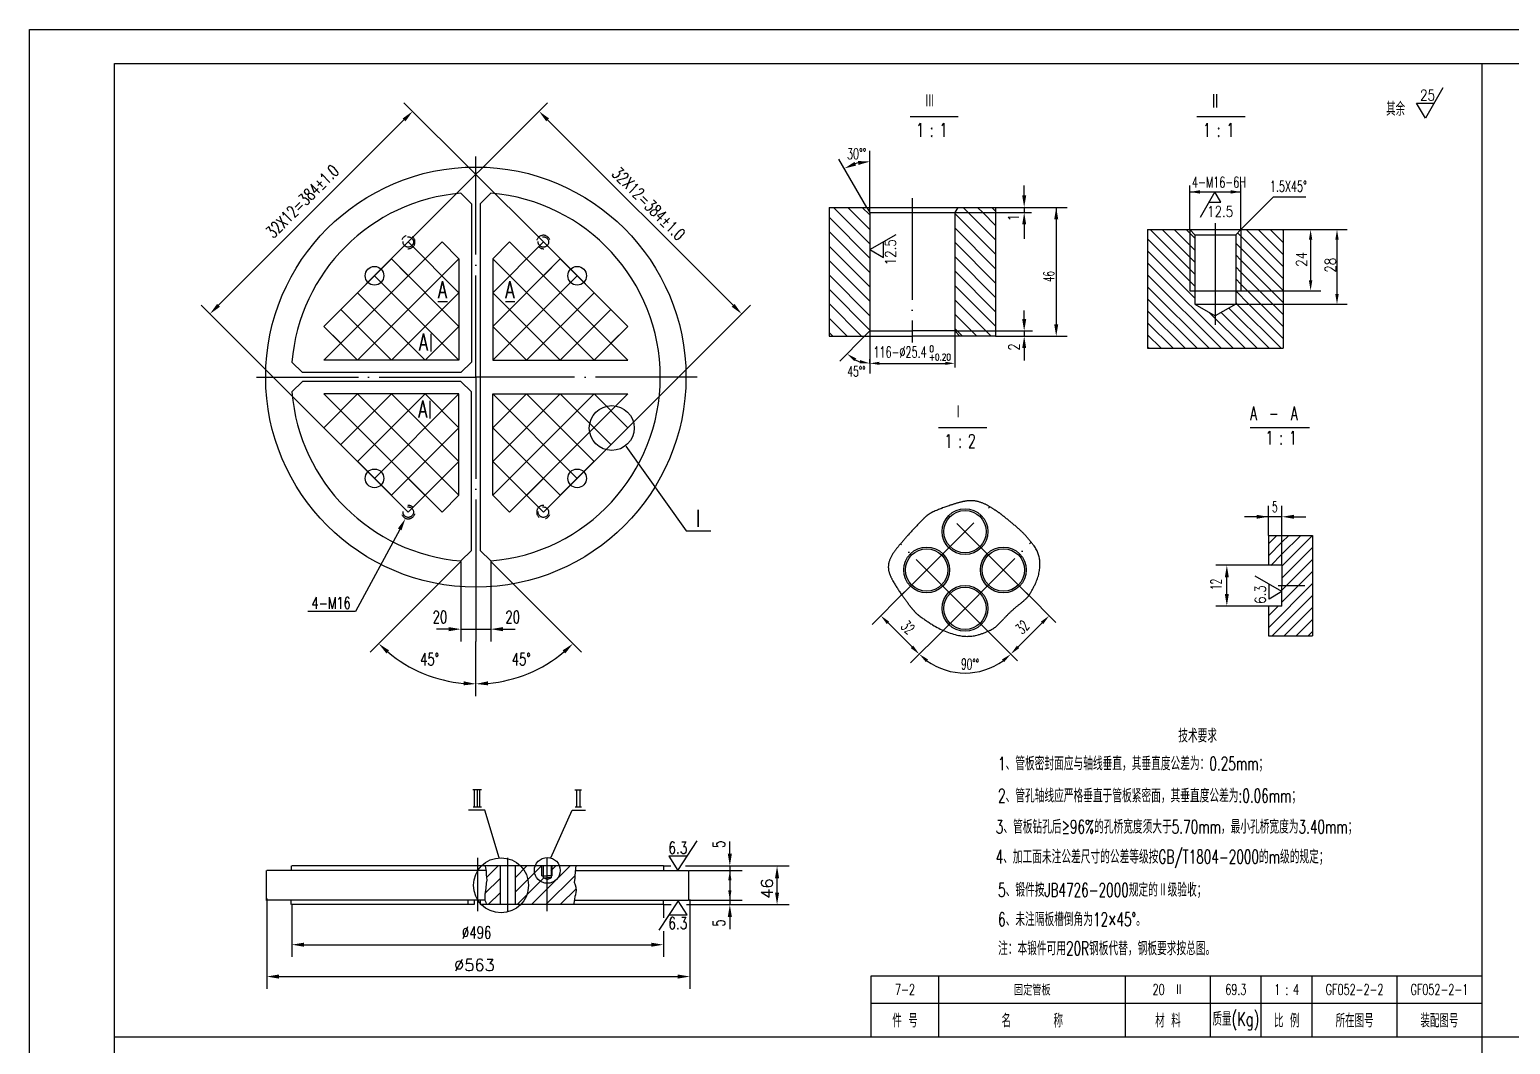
# Model space of a CAD drawing. Extents: x -1168 to 1459, y 189 to 1542.
# Drawn here: x 599.9 to 1036.3, y 1242.8 to 1542 of the extents above; entities that cross this region are included whole.
import ezdxf
from ezdxf.enums import TextEntityAlignment as Align

# ---------------------------------------------------------------- set-up
doc = ezdxf.new("R2010")
doc.units = 0
doc.header["$MEASUREMENT"] = 0
for name, pattern in [('DASHDOT-M', [36, 30, -3, 0, -3]), ('DIVIDE-M', [39, 30, -3, 0, -3, 0, -3]), ('HIDDEN-M', [7, 5, -2])]:
    doc.linetypes.add(name, pattern=pattern)
doc.layers.get('0').update_dxf_attribs({"linetype": 'CONTINUOUS'})
for name, color, linetype in [('1', 3, 'CONTINUOUS'), ('CDR_DWG1', 4, 'CONTINUOUS'), ('CDR_DWG2', 2, 'CONTINUOUS'), ('CDR_DWG3', 1, 'DASHDOT-M'), ('CDR_DWG4', 3, 'DIVIDE-M'), ('CDR_DWG5', 6, 'HIDDEN-M')]:
    doc.layers.add(name, color=color, linetype=linetype)
doc.styles.add('HZ', font='romans', dxfattribs={"width": 0.7, "bigfont": 'hz'})

# ---------------------------------------------------------------- blocks, each defined once
blk = doc.blocks.new('*X64')
at = {"color": 0}
for p, q in [((138.69, 53.84), (142.12, 57.27)), ((138.22, 49.12), (142.69, 53.6)), ((139.22, 45.88), (142.69, 49.35))]:
    blk.add_line(p, q, dxfattribs=at)
blk = doc.blocks.new('*X65')
at = {"color": 0}
for p, q in [((147.14, 49.56), (154.85, 57.27)), ((147.14, 53.8), (150.61, 57.27)), ((151.95, 45.88), (163.33, 57.27)), ((157.69, 55.87), (159.09, 57.27)), ((147.7, 45.88), (155.52, 53.7)), ((156.19, 45.88), (164.67, 54.36)), ((160.43, 45.88), (165.07, 50.52))]:
    blk.add_line(p, q, dxfattribs=at)
blk = doc.blocks.new('*X90')
at = {"layer": '1', "color": 0, "linetype": 'Continuous'}
for p, q in [((-20430.58, -18957.34), (-20419.85, -18968.06)), ((-20426.33, -18957.34), (-20419.85, -18963.82)), ((-20422.09, -18957.34), (-20419.85, -18959.58)), ((-20392.39, -18957.34), (-20390.85, -18958.88)), ((-20388.15, -18957.34), (-20386.61, -18958.88)), ((-20383.91, -18957.34), (-20382.8, -18958.45)), ((-20431.9, -18960.26), (-20419.85, -18972.31)), ((-20394.85, -18959.12), (-20382.8, -18971.17)), ((-20390.85, -18958.88), (-20382.8, -18966.93)), ((-20386.61, -18958.88), (-20382.8, -18962.69)), ((-20431.9, -18964.5), (-20419.85, -18976.55)), ((-20394.85, -18963.36), (-20382.8, -18975.42)), ((-20431.9, -18968.74), (-20419.85, -18980.79)), ((-20394.85, -18967.61), (-20382.8, -18979.66)), ((-20431.9, -18972.98), (-20419.85, -18985.03)), ((-20394.85, -18971.85), (-20382.8, -18983.9)), ((-20431.9, -18977.23), (-20419.85, -18989.28)), ((-20394.85, -18976.09), (-20382.8, -18988.14)), ((-20431.9, -18981.47), (-20419.85, -18993.52)), ((-20394.85, -18980.34), (-20382.8, -18992.39)), ((-20431.9, -18985.71), (-20422.28, -18995.34)), ((-20394.85, -18984.58), (-20385.64, -18993.79)), ((-20431.9, -18989.96), (-20426.52, -18995.34)), ((-20394.85, -18988.82), (-20389.88, -18993.79)), ((-20431.9, -18994.2), (-20430.76, -18995.34)), ((-20394.85, -18993.06), (-20394.12, -18993.79)), ((-20394.12, -18993.79), (-20392.58, -18995.34)), ((-20389.88, -18993.79), (-20388.33, -18995.34)), ((-20385.64, -18993.79), (-20384.09, -18995.34))]:
    blk.add_line(p, q, dxfattribs=at)
blk = doc.blocks.new('*X87')
at = {"layer": '1', "color": 0, "linetype": 'Continuous'}
for p, q in [((-20302.41, -19056.56), (-20299.92, -19054.07)), ((-20302.41, -19060.1), (-20298.41, -19056.1)), ((-20298.41, -19059.63), (-20292.85, -19054.07)), ((-20298.41, -19056.1), (-20296.39, -19054.07)), ((-20298.41, -19063.17), (-20289.37, -19054.13)), ((-20298.41, -19066.7), (-20289.37, -19057.67)), ((-20301.66, -19062.89), (-20298.41, -19059.63)), ((-20298.41, -19070.24), (-20289.37, -19061.2)), ((-20298.41, -19073.77), (-20289.37, -19064.74)), ((-20302.41, -19081.31), (-20289.37, -19068.27)), ((-20302.41, -19077.77), (-20299.52, -19074.89)), ((-20301.26, -19083.7), (-20289.37, -19071.81)), ((-20297.73, -19083.7), (-20289.37, -19075.35)), ((-20294.19, -19083.7), (-20289.37, -19078.88)), ((-20290.66, -19083.7), (-20289.37, -19082.42))]:
    blk.add_line(p, q, dxfattribs=at)
blk = doc.blocks.new('*X86')
at = {"layer": '1', "color": 0, "linetype": 'Continuous'}
for p, q in [((-20337.21, -18963.9), (-20324.05, -18977.06)), ((-20333.68, -18963.9), (-20324.05, -18973.53)), ((-20330.14, -18963.9), (-20324.05, -18969.99)), ((-20326.61, -18963.9), (-20324.05, -18966.45)), ((-20311.51, -18964.86), (-20310.55, -18965.81)), ((-20310.55, -18965.81), (-20298.05, -18978.31)), ((-20308.93, -18963.9), (-20298.05, -18974.78)), ((-20305.39, -18963.9), (-20298.05, -18971.24)), ((-20301.86, -18963.9), (-20298.05, -18967.71)), ((-20298.32, -18963.9), (-20298.05, -18964.17)), ((-20338.05, -18966.6), (-20324.05, -18980.6)), ((-20338.05, -18970.13), (-20324.05, -18984.13)), ((-20312.05, -18967.85), (-20310.55, -18969.35)), ((-20310.55, -18969.35), (-20298.05, -18981.85)), ((-20338.05, -18973.67), (-20312.82, -18998.9)), ((-20312.05, -18971.38), (-20310.55, -18972.88)), ((-20312.05, -18974.92), (-20310.55, -18976.42)), ((-20310.55, -18972.88), (-20301.53, -18981.9)), ((-20338.05, -18977.2), (-20316.35, -18998.9)), ((-20312.05, -18978.45), (-20310.55, -18979.95)), ((-20310.55, -18976.42), (-20305.07, -18981.9)), ((-20338.05, -18980.74), (-20319.89, -18998.9)), ((-20312.05, -18981.99), (-20308.14, -18985.9)), ((-20310.55, -18979.95), (-20308.61, -18981.9)), ((-20308.61, -18981.9), (-20304.61, -18985.9)), ((-20305.07, -18981.9), (-20301.07, -18985.9)), ((-20301.53, -18981.9), (-20298.05, -18985.38)), ((-20338.05, -18984.27), (-20323.43, -18998.9)), ((-20338.05, -18987.81), (-20326.96, -18998.9)), ((-20314.06, -18987.06), (-20302.21, -18998.9)), ((-20312.05, -18985.53), (-20311.68, -18985.9)), ((-20311.68, -18985.9), (-20298.68, -18998.9)), ((-20308.14, -18985.9), (-20298.05, -18995.99)), ((-20304.61, -18985.9), (-20298.05, -18992.45)), ((-20301.07, -18985.9), (-20298.05, -18988.92)), ((-20338.05, -18991.34), (-20330.5, -18998.9)), ((-20319.87, -18988.32), (-20309.28, -18998.9)), ((-20316.3, -18988.35), (-20305.75, -18998.9)), ((-20338.05, -18994.88), (-20334.03, -18998.9)), ((-20338.05, -18998.42), (-20337.57, -18998.9))]:
    blk.add_line(p, q, dxfattribs=at)

msp = doc.modelspace()

# ---------------------------------------------------------------- linework, layer by layer
for p, q in [((599.9, 948.01), (599.9, 1542.01)), ((599.9, 1542.01), (1440.9, 1542.01)), ((1027.9, 1532.01), (1027.9, 958.01)), ((751.32, 1479.39), (710.24, 1520.47)), ((711.5, 1479.39), (752.58, 1520.47)), ((710.24, 1515.38), (655.6, 1460.73)), ((752.58, 1515.38), (807.23, 1460.73)), ((847.55, 1492.48), (847.55, 1506.3)), ((846.66, 1489.61), (838.43, 1503.86)), ((893.02, 1493.11), (893.02, 1496)), ((941.85, 1483.1), (941.85, 1496.09)), ((941.85, 1494.16), (956.85, 1494.16)), ((949.23, 1494.16), (944.89, 1486.64)), ((950.98, 1491.13), (949.23, 1494.16)), ((956.85, 1483.04), (956.85, 1496.28)), ((956.85, 1483.04), (966.54, 1492.73)), ((966.54, 1492.73), (976.05, 1492.73)), ((847.55, 1488.06), (847.55, 1492.48)), ((884.6, 1489.61), (901.42, 1489.61)), ((893.02, 1489.61), (893.02, 1488.06)), ((901.42, 1489.61), (905.66, 1489.61)), ((902.46, 1489.61), (902.46, 1455.11)), ((947.48, 1491.13), (950.98, 1491.13)), ((872.55, 1488.06), (895.22, 1488.06)), ((893.02, 1484.56), (893.02, 1480.28)), ((847.55, 1477.15), (855.32, 1481.64)), ((851.57, 1474.84), (851.57, 1479.47)), ((941.85, 1483.04), (941.85, 1465.04)), ((956.85, 1483.04), (956.85, 1465.04)), ((969.41, 1483.04), (980.44, 1483.04)), ((977.44, 1480.04), (977.44, 1468.04)), ((980.5, 1483.04), (988.21, 1483.04)), ((985.21, 1480.04), (985.21, 1464.04)), ((686.61, 1454.5), (711.5, 1479.39)), ((686.61, 1444.54), (721.45, 1479.39)), ((726.43, 1464.45), (711.5, 1479.39)), ((726.43, 1474.41), (721.45, 1479.39)), ((736.39, 1464.45), (751.32, 1479.39)), ((736.39, 1474.41), (741.37, 1479.39)), ((776.21, 1444.54), (741.37, 1479.39)), ((776.21, 1454.5), (751.32, 1479.39)), ((847.55, 1477.15), (851.57, 1474.84)), ((696.56, 1444.54), (726.43, 1474.41)), ((726.43, 1454.5), (706.52, 1474.41)), ((736.39, 1454.5), (756.3, 1474.41)), ((766.26, 1444.54), (736.39, 1474.41)), ((726.43, 1444.54), (701.54, 1469.43)), ((736.39, 1444.54), (761.28, 1469.43)), ((716.48, 1444.54), (696.56, 1464.45)), ((706.52, 1444.54), (726.43, 1464.45)), ((756.3, 1444.54), (736.39, 1464.45)), ((746.34, 1444.54), (766.26, 1464.45)), ((941.85, 1465.04), (943.2, 1465.04)), ((943.35, 1465.04), (955.35, 1465.04)), ((955.26, 1465.04), (956.85, 1465.04)), ((956.91, 1465.04), (980.44, 1465.04)), ((686.61, 1424.63), (650.5, 1460.73)), ((706.52, 1444.54), (691.59, 1459.48)), ((756.3, 1444.54), (771.24, 1459.48)), ((776.21, 1424.63), (812.32, 1460.73)), ((893.02, 1456.65), (893.02, 1459.15)), ((955.41, 1461.04), (988.21, 1461.04)), ((696.56, 1444.54), (686.61, 1454.5)), ((716.48, 1444.54), (726.43, 1454.5)), ((746.34, 1444.54), (736.39, 1454.5)), ((766.26, 1444.54), (776.21, 1454.5)), ((872.55, 1453.88), (872.55, 1442.36)), ((846, 1451.61), (838.68, 1444.28)), ((847.55, 1453.15), (847.55, 1444.18)), ((872.55, 1453.15), (895.43, 1453.15)), ((884.6, 1451.8), (884.4, 1451.61)), ((884.6, 1451.61), (901.42, 1451.61)), ((893.02, 1453.15), (893.02, 1451.61)), ((901.42, 1451.61), (905.66, 1451.61)), ((847.55, 1443.61), (847.55, 1444.86)), ((893.02, 1448.11), (893.02, 1444.41)), ((847.55, 1444.18), (847.55, 1440.61)), ((850.35, 1443.61), (869.75, 1443.61)), ((686.61, 1434.59), (721.45, 1399.74)), ((696.56, 1434.59), (686.61, 1424.63)), ((706.52, 1434.59), (691.59, 1419.65)), ((716.48, 1434.59), (696.56, 1414.67)), ((696.56, 1434.59), (726.43, 1404.72)), ((726.43, 1434.59), (701.54, 1409.7)), ((706.52, 1434.59), (726.43, 1414.67)), ((716.48, 1434.59), (726.43, 1424.63)), ((746.34, 1434.59), (736.39, 1424.63)), ((756.3, 1434.59), (736.39, 1414.67)), ((736.39, 1434.59), (761.28, 1409.7)), ((766.26, 1434.59), (736.39, 1404.72)), ((776.21, 1434.59), (741.37, 1399.74)), ((746.34, 1434.59), (766.26, 1414.67)), ((756.3, 1434.59), (771.24, 1419.65)), ((766.26, 1434.59), (776.21, 1424.63)), ((686.61, 1424.63), (711.5, 1399.74)), ((726.43, 1424.63), (706.52, 1404.72)), ((736.39, 1424.63), (756.3, 1404.72)), ((776.21, 1424.63), (751.32, 1399.74)), ((775.58, 1419.17), (793.44, 1394.22)), ((726.43, 1414.67), (711.5, 1399.74)), ((736.39, 1414.67), (751.32, 1399.74)), ((726.43, 1404.72), (721.45, 1399.74)), ((736.39, 1404.72), (741.37, 1399.74)), ((965, 1392.87), (965, 1401.57)), ((969, 1384.12), (969, 1401.57)), ((969, 1398.37), (958, 1398.37)), ((972.5, 1398.37), (976, 1398.37)), ((708.97, 1394.67), (695.99, 1370.4)), ((793.44, 1394.22), (800.65, 1394.22)), ((965, 1392.87), (965, 1384.06)), ((700.24, 1358.41), (727.01, 1385.18)), ((727.01, 1385.18), (727.01, 1361.64)), ((735.81, 1385.18), (735.81, 1361.64)), ((762.58, 1358.41), (735.81, 1385.18)), ((964.93, 1384.06), (949.54, 1384.06)), ((952.74, 1375.56), (952.74, 1380.56)), ((969, 1376.31), (961.14, 1380.84)), ((731.41, 1375.54), (731.41, 1361.64)), ((857.79, 1376.21), (848.18, 1366.6)), ((893.67, 1375.92), (902.36, 1367.23)), ((965.2, 1374.12), (965.2, 1378.5)), ((969, 1376.31), (965.2, 1374.12)), ((695.99, 1370.4), (681.85, 1370.4)), ((964.93, 1372.06), (949.54, 1372.06)), ((859.97, 1360), (852.9, 1367.07)), ((891.21, 1360.02), (898.28, 1367.09)), ((723.41, 1365.24), (719.81, 1365.24)), ((727.01, 1365.24), (735.81, 1365.24)), ((731.41, 1345.5), (731.41, 1361.64)), ((739.41, 1365.24), (743.01, 1365.24)), ((869.1, 1364.89), (859.49, 1355.29)), ((882.35, 1364.6), (891.04, 1355.91)), ((734.1, 1311.91), (729.26, 1311.91)), ((730.62, 1312.85), (733.04, 1312.85)), ((738.27, 1297.78), (734.1, 1311.91)), ((753.51, 1297.78), (759.78, 1311.91)), ((759.78, 1311.91), (763.71, 1311.91)), ((760.65, 1312.87), (762.59, 1312.87)), ((790.9, 1294.13), (796.6, 1302.83)), ((806.27, 1299.01), (806.27, 1302.61)), ((793.64, 1298.29), (788.27, 1298.29)), ((788.27, 1298.29), (790.9, 1294.13)), ((734.14, 1295.39), (734.46, 1293.89)), ((734.46, 1293.89), (734.46, 1292.76)), ((734.46, 1292.76), (734.67, 1291.26)), ((760.65, 1293.63), (760.54, 1292.47)), ((760.54, 1292.47), (760.54, 1291.68)), ((760.75, 1294.81), (760.65, 1293.63)), ((760.92, 1295.42), (760.75, 1294.81)), ((786.71, 1295.41), (788.91, 1295.41)), ((786.71, 1295.41), (786.71, 1294.14)), ((793.24, 1295.41), (809.87, 1295.41)), ((794.15, 1294.08), (809.87, 1294.08)), ((806.27, 1295.41), (806.27, 1284.07)), ((809.87, 1295.41), (823.79, 1295.41)), ((820.19, 1287.59), (820.19, 1292.21)), ((734.14, 1287.63), (734.04, 1286.88)), ((734.36, 1288.88), (734.14, 1287.63)), ((734.46, 1290.38), (734.36, 1288.88)), ((734.67, 1291.26), (734.46, 1290.38)), ((760.54, 1291.68), (760.42, 1290.64)), ((760.42, 1290.64), (760.65, 1289.87)), ((760.65, 1289.87), (760.87, 1289.15)), ((760.93, 1287.72), (760.75, 1286.93)), ((760.87, 1289.15), (761.03, 1288.18)), ((761.03, 1288.18), (760.93, 1287.72)), ((669.79, 1285.85), (669.79, 1259.21)), ((677.18, 1284.04), (677.18, 1268.6)), ((734.46, 1284.02), (732.67, 1284.02)), ((734.04, 1286.88), (734.04, 1285.37)), ((734.04, 1285.37), (734.36, 1284.74)), ((734.36, 1284.74), (734.46, 1284.11)), ((760.38, 1284.91), (760.21, 1284.07)), ((760.48, 1285.63), (760.38, 1284.91)), ((760.6, 1286.42), (760.48, 1285.63)), ((760.75, 1286.93), (760.6, 1286.42)), ((791.03, 1285.16), (785.33, 1276.46)), ((786.71, 1284.02), (786.71, 1285.29)), ((786.71, 1284.02), (788.99, 1284.02)), ((786.71, 1284.02), (786.71, 1280.08)), ((793.66, 1281), (791.03, 1285.16)), ((793.53, 1284.02), (823.79, 1284.02)), ((794.21, 1285.35), (809.87, 1285.35)), ((794.51, 1285.55), (794.51, 1259.21)), ((788.29, 1281), (793.66, 1281)), ((806.27, 1280.42), (806.27, 1276.82)), ((786.71, 1276.16), (786.71, 1268.6)), ((680.78, 1272.2), (783.11, 1272.2)), ((673.39, 1262.81), (790.91, 1262.81)), ((847.9, 1255.01), (1027.9, 1255.01)), ((624.9, 1245.01), (1430.9, 1245.01))]:
    msp.add_line(p, q)
msp.add_lwpolyline([(1016.41, 1524.83), (1011.26, 1515.91), (1008.68, 1520.37), (1013.83, 1520.37)])
msp.add_lwpolyline([(731.29, 1365.24, 0.25, 0.25, 1), (731.54, 1365.24, 0.25, 0.25, 1)], format="xyseb", close=True)
for centre, radius in [((738.84, 1289.72), 8.11), ((752.48, 1294.11), 3.81)]:
    msp.add_circle(centre, radius)
for centre, radius, start, end in [((847.55, 1488.06), 15.04, 103.3639, 106.6366), ((847.55, 1453.15), 9.54, 243.0955, 251.9045), ((731.41, 1389.58), 40.48, 230.0975, 264.9025), ((731.41, 1389.58), 40.48, 275.0975, 309.9025), ((875.58, 1371.37), 19.08, 234.0169, 305.9831)]:
    msp.add_arc(centre, radius, start, end)
for points in [[(710.67, 1514.96), (709.82, 1515.8), (712.79, 1517.92)], [(752.16, 1514.96), (753.01, 1515.8), (750.04, 1517.92)], [(843.01, 1503.01), (843.48, 1501.93), (840.03, 1501.08)], [(844.14, 1502.11), (844.01, 1503.27), (847.55, 1503.1)], [(892.44, 1493.11), (893.61, 1493.11), (893.02, 1489.61)], [(944.85, 1493.66), (944.85, 1494.66), (941.85, 1494.16)], [(953.85, 1493.66), (953.85, 1494.66), (956.85, 1494.16)], [(901.88, 1486.11), (903.05, 1486.11), (902.46, 1489.61)], [(893.61, 1484.56), (892.44, 1484.56), (893.02, 1488.06)], [(977.94, 1480.04), (976.94, 1480.04), (977.44, 1483.04)], [(985.71, 1480.04), (984.71, 1480.04), (985.21, 1483.04)], [(977.94, 1468.04), (976.94, 1468.04), (977.44, 1465.04)], [(985.71, 1464.04), (984.71, 1464.04), (985.21, 1461.04)], [(656.02, 1460.31), (655.17, 1461.16), (653.05, 1458.19)], [(806.8, 1460.31), (807.65, 1461.16), (809.77, 1458.19)], [(892.44, 1456.65), (893.61, 1456.65), (893.02, 1453.15)], [(901.88, 1455.11), (903.05, 1455.11), (902.46, 1451.61)], [(893.61, 1448.11), (892.44, 1448.11), (893.02, 1451.61)], [(843.53, 1445.05), (842.94, 1444.24), (840.81, 1446.41)], [(844.51, 1443.59), (844.67, 1444.58), (847.55, 1443.61)], [(850.35, 1444.08), (850.35, 1443.15), (847.55, 1443.61)], [(869.75, 1444.08), (869.75, 1443.15), (872.55, 1443.61)], [(708.44, 1394.95), (709.5, 1394.38), (710.67, 1397.84)], [(961.5, 1397.79), (961.5, 1398.95), (965, 1398.37)], [(972.5, 1397.79), (972.5, 1398.95), (969, 1398.37)], [(952.16, 1380.56), (953.33, 1380.56), (952.74, 1384.06)], [(952.16, 1375.56), (953.33, 1375.56), (952.74, 1372.06)], [(853.25, 1367.43), (852.54, 1366.72), (850.78, 1369.19)], [(897.93, 1367.44), (898.63, 1366.73), (900.4, 1369.21)], [(723.41, 1364.64), (723.41, 1365.84), (727.01, 1365.24)], [(739.41, 1364.64), (739.41, 1365.84), (735.81, 1365.24)], [(705.85, 1358.97), (705.04, 1358.09), (702.79, 1360.96)], [(756.97, 1358.97), (757.78, 1358.09), (760.03, 1360.96)], [(860.32, 1360.36), (859.61, 1359.65), (862.09, 1357.88)], [(864.05, 1355.55), (864.69, 1356.31), (862.09, 1357.88)], [(886.47, 1356.31), (887.12, 1355.55), (889.08, 1357.88)], [(890.86, 1360.37), (891.56, 1359.66), (889.09, 1357.89)], [(727.84, 1349.86), (727.79, 1348.67), (731.41, 1349.1)], [(734.98, 1349.86), (735.03, 1348.67), (731.41, 1349.1)], [(806.87, 1299.01), (805.67, 1299.01), (806.27, 1295.41)], [(806.76, 1291.21), (805.8, 1291.21), (806.28, 1294.09)], [(820.79, 1291.79), (819.59, 1291.79), (820.19, 1295.39)], [(806.76, 1288.22), (805.8, 1288.22), (806.28, 1285.34)], [(820.79, 1287.59), (819.59, 1287.59), (820.19, 1283.99)], [(806.87, 1280.42), (805.67, 1280.42), (806.27, 1284.02)], [(680.78, 1271.6), (680.78, 1272.8), (677.18, 1272.2)], [(783.11, 1271.6), (783.11, 1272.8), (786.71, 1272.2)], [(673.39, 1262.21), (673.39, 1263.41), (669.79, 1262.81)], [(790.91, 1262.21), (790.91, 1263.41), (794.51, 1262.81)]]:
    msp.add_solid(points)
at = {"layer": 'CDR_DWG1'}
for p, q in [((624.9, 958.01), (624.9, 1532.01)), ((624.9, 1532.01), (1430.9, 1532.01)), ((835.5, 1489.61), (835.5, 1468.5)), ((835.56, 1489.61), (835.5, 1489.55)), ((835.5, 1489.61), (846.66, 1489.61)), ((846.66, 1489.61), (847.55, 1488.06)), ((846.66, 1489.61), (873.44, 1489.61)), ((873.44, 1489.61), (872.55, 1488.06)), ((873.44, 1489.61), (884.6, 1489.61)), ((884.6, 1489.61), (884.6, 1468.5)), ((847.55, 1488.06), (847.55, 1468.5)), ((847.55, 1488.06), (872.55, 1488.06)), ((872.55, 1488.06), (872.55, 1468.5)), ((929.35, 1483.04), (929.35, 1448.04)), ((929.35, 1483.04), (941.85, 1483.04)), ((941.85, 1483.04), (956.85, 1483.04)), ((941.85, 1483.04), (943.35, 1481.54)), ((943.35, 1481.54), (955.35, 1481.54)), ((943.35, 1481.54), (943.35, 1461.04)), ((955.35, 1481.54), (956.85, 1483.04)), ((955.35, 1481.54), (955.35, 1461.04)), ((956.83, 1483.04), (969.35, 1483.04)), ((969.35, 1483.04), (969.35, 1448.04)), ((835.5, 1468.5), (835.5, 1451.61)), ((847.55, 1468.5), (847.55, 1459.91)), ((872.55, 1468.5), (872.55, 1459.91)), ((884.6, 1468.5), (884.6, 1451.61)), ((847.55, 1460.05), (847.55, 1453.15)), ((872.55, 1460.05), (872.55, 1453.15)), ((943.35, 1461.04), (949.35, 1457.58)), ((943.35, 1461.04), (955.35, 1461.04)), ((955.35, 1461.04), (949.35, 1457.58)), ((835.5, 1451.61), (846, 1451.61)), ((846, 1451.61), (847.55, 1453.15)), ((846, 1451.61), (860.05, 1451.61)), ((847.55, 1453.15), (860.05, 1453.15)), ((872.55, 1453.15), (860.05, 1453.15)), ((874.1, 1451.61), (860.05, 1451.61)), ((874.1, 1451.62), (872.55, 1453.16)), ((884.6, 1451.61), (874.1, 1451.61)), ((929.35, 1448.04), (969.35, 1448.04)), ((965, 1392.87), (978.03, 1392.87)), ((978.03, 1392.87), (978.03, 1363.24)), ((969, 1384.06), (965, 1384.06)), ((969, 1384.06), (969, 1378.06)), ((969, 1372.06), (969, 1378.06)), ((969, 1372.06), (965, 1372.06)), ((965, 1372.06), (965, 1363.24)), ((965, 1363.24), (978.03, 1363.24)), ((669.62, 1294.13), (669.62, 1285.28)), ((669.85, 1294.14), (734.41, 1294.14)), ((677.03, 1295.41), (677.03, 1294.14)), ((734.2, 1295.41), (677.2, 1295.41)), ((738.58, 1295.41), (734.2, 1295.41)), ((738.57, 1295.41), (738.57, 1284.02)), ((743.02, 1295.41), (738.58, 1295.41)), ((743.02, 1295.41), (743.02, 1284.02)), ((750.9, 1295.41), (743.02, 1295.41)), ((750.89, 1292.52), (750.89, 1295.41)), ((750.89, 1292.52), (752.4, 1292.52)), ((753.91, 1295.41), (750.9, 1295.41)), ((752.39, 1291.41), (751.22, 1291.89)), ((751.23, 1295.4), (751.23, 1291.89)), ((751.23, 1291.89), (752.4, 1291.89)), ((753.9, 1292.52), (752.4, 1292.52)), ((752.4, 1291.41), (753.57, 1291.89)), ((753.57, 1291.89), (752.4, 1291.89)), ((753.57, 1295.4), (753.57, 1291.89)), ((753.9, 1292.52), (753.9, 1295.41)), ((760.99, 1295.41), (753.91, 1295.41)), ((760.71, 1294.08), (794.01, 1294.08)), ((786.76, 1295.41), (760.99, 1295.41)), ((794.12, 1294.13), (794.12, 1285.28)), ((734.04, 1285.29), (669.85, 1285.29)), ((677.03, 1284.02), (677.03, 1285.29)), ((730.91, 1284.02), (677.2, 1284.02)), ((729.04, 1285.29), (729.04, 1284.02)), ((730.91, 1285.29), (730.91, 1284.02)), ((732.67, 1285.29), (732.67, 1284.02)), ((738.58, 1284.02), (734.46, 1284.02)), ((743.02, 1284.02), (738.58, 1284.02)), ((760.22, 1284.02), (743.02, 1284.02)), ((786.76, 1284.02), (760.22, 1284.02)), ((760.45, 1285.35), (794.01, 1285.35)), ((847.9, 1263.01), (1027.9, 1263.01)), ((847.9, 1245.01), (847.9, 1263.01)), ((867.9, 1245.01), (867.9, 1263.01)), ((922.9, 1245.01), (922.9, 1263.01)), ((947.9, 1245.01), (947.9, 1263.01)), ((962.9, 1245.01), (962.9, 1263.01)), ((977.9, 1245.01), (977.9, 1263.01)), ((1002.9, 1245.01), (1002.9, 1263.01))]:
    msp.add_line(p, q, dxfattribs=at)
for points in [[(727.03, 1493.76), (730.1, 1490.69), (730.1, 1443.95), (727.03, 1440.88), (680.28, 1440.88), (677.21, 1443.95)], [(735.8, 1493.76), (732.73, 1490.69), (732.73, 1388.44), (735.8, 1385.37)], [(726.43, 1444.54), (686.61, 1444.54), (691.59, 1449.52), (686.61, 1454.5), (706.52, 1474.41), (711.5, 1469.43), (721.45, 1479.39), (726.43, 1474.41), (726.43, 1444.54)], [(736.39, 1444.54), (776.21, 1444.54), (771.24, 1449.52), (776.21, 1454.5), (756.3, 1474.41), (751.32, 1469.43), (741.37, 1479.39), (736.39, 1474.41), (736.39, 1444.54)], [(727.03, 1385.37), (730.1, 1388.44), (730.1, 1435.18), (727.03, 1438.25), (680.28, 1438.25), (677.21, 1435.18)], [(726.43, 1434.59), (686.61, 1434.59), (691.59, 1429.61), (686.61, 1424.63), (706.52, 1404.72), (711.5, 1409.7), (721.45, 1399.74), (726.43, 1404.72), (726.43, 1434.59)], [(736.39, 1434.59), (776.21, 1434.59), (771.24, 1429.61), (776.21, 1424.63), (756.3, 1404.72), (751.32, 1409.7), (741.37, 1399.74), (736.39, 1404.72), (736.39, 1434.59)]]:
    msp.add_lwpolyline(points, dxfattribs=at)
for centre, radius in [((731.41, 1439.56), 61.93), ((701.54, 1469.43), 2.75), ((761.28, 1469.43), 2.75), ((771.47, 1424.54), 6.61), ((701.54, 1409.7), 2.75), ((761.28, 1409.7), 2.75), ((875.58, 1394), 6.75), ((875.58, 1394), 6.25), ((864.27, 1382.69), 6.75), ((864.27, 1382.69), 6.25), ((886.9, 1382.69), 6.75), ((886.9, 1382.69), 6.25), ((875.58, 1371.37), 6.75), ((875.58, 1371.37), 6.25)]:
    msp.add_circle(centre, radius, dxfattribs=at)
for start, end in [(94.6257, 175.3743), (274.6257, 85.3743), (184.6257, 265.3743)]:
    msp.add_arc((731.41, 1439.56), 54.37, start, end, dxfattribs=at)
at = {"layer": 'CDR_DWG2'}
for p, q in [((859.37, 1516.37), (873.61, 1516.37)), ((943.94, 1516.37), (958.18, 1516.37)), ((720.25, 1461.8), (723.07, 1461.8)), ((740.11, 1461.8), (742.93, 1461.8)), ((718.11, 1452.31), (718.11, 1447.14)), ((717.88, 1432.52), (717.88, 1427.36)), ((867.74, 1424.67), (881.98, 1424.67)), ((959.65, 1424.67), (977.12, 1424.67)), ((730.57, 1317.96), (733.04, 1317.96)), ((731.03, 1312.92), (731.03, 1317.89)), ((731.82, 1317.89), (731.82, 1312.92)), ((732.61, 1312.92), (732.61, 1317.89)), ((760.6, 1317.91), (762.59, 1317.91)), ((761.21, 1312.93), (761.21, 1317.91)), ((762.02, 1317.91), (762.02, 1312.93))]:
    msp.add_line(p, q, dxfattribs=at)
at = {"layer": 'CDR_DWG3', "linetype": 'DASHDOT-M'}
for p, q in [((731.41, 1439.56), (731.41, 1504.63)), ((860.05, 1492.31), (860.05, 1449.71)), ((949.35, 1484.93), (949.35, 1454.97)), ((666.81, 1439.56), (731.41, 1439.56)), ((731.41, 1439.56), (731.41, 1375.54)), ((796.63, 1439.56), (731.41, 1439.56)), ((856.94, 1375.36), (882.89, 1401.31)), ((894.41, 1375.17), (868.72, 1400.86)), ((882.35, 1364.6), (856.56, 1390.39)), ((869.1, 1364.89), (895.09, 1390.89)), ((975.78, 1378.06), (967.9, 1378.06)), ((731.87, 1297.8), (731.87, 1282.14)), ((740.79, 1297.8), (740.79, 1282.14)), ((752.4, 1282.14), (752.4, 1297.8))]:
    msp.add_line(p, q, dxfattribs=at)
at = {"layer": 'CDR_DWG4', "linetype": 'DIVIDE-M'}
msp.add_lwpolyline([(856.94, 1375.36, -0.023977), (854.44, 1379.26, -0.041569), (853.31, 1381.69, -0.136871), (853.07, 1384.53, -0.111271), (854.46, 1387.73, -0.01502), (856.2, 1389.96, -0.010523), (858.84, 1393, -0.009998), (863.32, 1397.77, -0.037701), (864.63, 1398.92, -0.059647), (866.21, 1399.84, -0.020375), (871.19, 1401.75, -0.017092), (874.26, 1402.67, -0.029449), (876.08, 1403.03, -0.087448), (879, 1402.93, -0.076351), (882.13, 1401.75, -0.014588), (884.41, 1400.37, -0.01865), (886.12, 1399.18, -0.009886), (887.85, 1397.81, -0.005092), (891.13, 1395.06, -0.029478), (893.17, 1393.1, -0.020788), (895.77, 1390.05, -0.149114), (897.62, 1385.22, -0.123357), (896.54, 1379.12, -0.031047), (894.69, 1375.59, -0.070606), (893.58, 1374.23, -0.019019), (891.41, 1372.38, 0.018662), (889.2, 1370.5, 0.020772), (887.05, 1368.35, -0.020092), (884.83, 1366.13, -0.075492), (883.02, 1364.91, -0.042645), (879.42, 1363.56, -0.12342), (873.66, 1363.4, -0.085917), (866.04, 1366.52, -0.018798), (861.9, 1369.34, -0.055143), (860.64, 1370.5, -0.015916), (859.29, 1372.16, -0.008606)], format="xyb", close=True, dxfattribs=at)
at = {"layer": 'CDR_DWG5', "linetype": 'HIDDEN-M'}
for centre in [(711.5, 1479.39), (751.32, 1479.39), (711.5, 1399.74), (751.32, 1399.74)]:
    msp.add_circle(centre, 1.54, dxfattribs=at)
for centre, start, end in [((711.5, 1479.39), 266.3396, 159.837), ((751.32, 1479.39), 20.163, 273.6604), ((711.5, 1399.74), 200.163, 93.6604), ((751.32, 1399.74), 86.3396, 339.837)]:
    msp.add_arc(centre, 1.98, start, end, dxfattribs=at)

# ---------------------------------------------------------------- block references
for name, p in [('*X90', (21267.4, 20446.94)), ('*X86', (21267.4, 20446.94)), ('*X87', (21267.4, 20446.94)), ('*X64', (595.87, 1238.14)), ('*X65', (595.87, 1238.14))]:
    msp.add_blockref(name, p)

# ---------------------------------------------------------------- texts
at = {"style": 'HZ'}
for s, height, width, p in [('25', 3.2, 0.8, (1009.7, 1521.07)), ('其余', 4, 0.7, (999.68, 1516.62)), ('30%%d%%d', 3.2, 0.65, (840.8, 1503.79)), ('4-M16-6H', 3.2, 0.65, (942.49, 1495.42)), ('1.5X45%%d', 3.2, 0.65, (965.43, 1494.2)), ('12.5', 3.2, 0.8, (946.94, 1486.8)), ('116-%%C25.4', 3.2, 0.65, (848.58, 1445.33)), ('+0.20', 1.96, 0.8, (864.99, 1444.49)), ('0', 1.96, 0.8, (865.09, 1446.9)), ('45%%d%%d', 3, 0.65, (840.94, 1439.74)), ('5', 3.2, 0.6, (966.06, 1399.72)), ('4-M16', 3.5, 0.7, (682.98, 1371.21)), ('20', 3.6, 0.7, (718.66, 1367.04)), ('20', 3.6, 0.7, (740.13, 1367.04)), ('45%%D', 3.6, 0.7, (714.98, 1354.57)), ('45%%D', 3.6, 0.7, (741.97, 1354.57)), ('技术要求', 4, 0.65, (938.42, 1331.82)), ('1、管板密封面应与轴线垂直，其垂直度公差为：0.25mm；', 4, 0.65, (885.31, 1323.62)), ('2、管孔轴线应严格垂直于管板紧密面，其垂直度公差为:0.06mm；', 4, 0.65, (885.31, 1314.13)), ('3、管板钻孔后≥96%的孔桥宽度须大于5.70mm，最小孔桥宽度为3.40mm；', 4, 0.65, (884.66, 1304.97)), ('4、加工面未注公差尺寸的公差等级按GB/T1804-2000的m级的规定；', 4, 0.65, (884.59, 1296.13)), ('5、锻件按JB4726-2000规定的Ⅱ级验收；', 4, 0.65, (885.33, 1286.36)), ('6、未注隔板槽倒角为12×45%%d。', 4, 0.65, (885.33, 1277.67)), ('%%C496', 3.6, 0.7, (727.32, 1274)), ('注：本锻件可用20R钢板代替，钢板要求按总图。', 4, 0.65, (885.33, 1269.1))]:
    msp.add_text(s, height=height, dxfattribs=dict(at, width=width)).set_placement(p)
for s, height, rotation, width, p in [('32X12=384%%P1.0', 3.6, 45, 0.7, (671.7, 1480.23)), ('32X12=384%%P1.0', 3.6, 315, 0.7, (771.23, 1499.28)), ('1', 3.2, 90, 0.8, (891.47, 1485.48)), ('12.5', 3.2, 90, 0.8, (855.22, 1472.51)), ('24', 3.2, 90, 0.8, (976.33, 1472.07)), ('28', 3.2, 90, 0.8, (984.87, 1470.36)), ('46', 3.2, 90, 0.6, (901.87, 1467.56)), ('2', 3.2, 90, 0.8, (891.62, 1447.34)), ('12', 3.2, 90, 0.6, (951.14, 1376.78)), ('6.3', 3.2, 90, 0.8, (964.21, 1372.69)), ('32', 3.2, 315, 0.6, (856.43, 1365.8)), ('32', 3.2, 45, 0.6, (892.48, 1363.55)), ('90%%d%%d', 3.2, 358.5569, 0.6, (874.39, 1353.38)), ('5', 3.6, 90, 0.7, (804.84, 1300.75)), ('5', 3.6, 90, 0.7, (804.84, 1277.5))]:
    msp.add_text(s, height=height, rotation=rotation, dxfattribs=dict(at, width=width)).set_placement(p)
for s, height, width, p in [('I', 5, 0.7, (796.93, 1395.43)), ('6.3', 3.5, 0.75, (790.97, 1299.02)), ('6.3', 3.5, 0.75, (790.97, 1276.78))]:
    msp.add_text(s, height=height, dxfattribs=dict(at, width=width)).set_placement(p, align=Align.CENTER)
msp.add_text('46 ', height=3.5, rotation=90, dxfattribs=at).set_placement((818.99, 1289.96), align=Align.CENTER)
msp.add_text('%%C563 ', height=3.5, dxfattribs=at).set_placement((732.19, 1264.46), align=Align.CENTER)
for s, height, width, p in [('7-2', 3.2, 0.65, (857.9, 1259.01)), ('固定管板', 3.2, 0.65, (895.4, 1259.01)), ('20  Ⅱ', 3.2, 0.65, (935.4, 1259.01)), ('69.3', 3.2, 0.65, (955.4, 1259.01)), ('1 : 4', 3.2, 0.65, (970.4, 1259.01)), ('GF052-2-2', 3.2, 0.65, (990.4, 1259.01)), ('GF052-2-1', 3.2, 0.65, (1015.4, 1259.01)), ('质量(Kg)', 4, 0.7, (955.4, 1250.01)), ('件 号', 4, 0.7, (857.9, 1250.01)), ('名      称', 4, 0.7, (895.4, 1250.01)), ('材 料', 4, 0.7, (935.4, 1250.01)), ('比 例', 4, 0.7, (970.4, 1250.01)), ('所在图号', 4, 0.7, (990.4, 1250.01)), ('装配图号', 4, 0.7, (1015.4, 1250.01))]:
    msp.add_text(s, height=height, dxfattribs=dict(at, width=width)).set_placement(p, align=Align.MIDDLE)
at = {"layer": 'CDR_DWG2', "style": 'HZ'}
for s, height, width, p in [('Ⅲ', 4, 0.65, (863.77, 1519.01)), ('II', 4, 0.65, (948.33, 1519.01)), ('1 : 1', 4, 0.65, (861.19, 1510.38)), ('1 : 1', 4, 0.65, (945.76, 1510.38)), ('A', 5, 0.7, (720.25, 1462.84)), ('A', 5, 0.7, (740.11, 1462.84)), ('A', 5, 0.7, (714.64, 1447.41)), ('A', 5, 0.7, (714.42, 1427.62)), ('Ⅰ', 4, 0.65, (872.13, 1427.31)), ('A  -  A', 4, 0.65, (959.58, 1426.88)), ('1 : 1', 4, 0.65, (964.18, 1419.66)), ('1 : 2', 4, 0.65, (869.56, 1418.68))]:
    msp.add_text(s, height=height, dxfattribs=dict(at, width=width)).set_placement(p)

doc.saveas('drawing.dxf')
